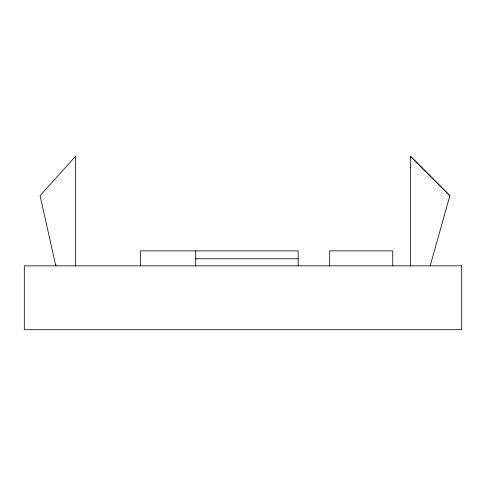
<?xml version="1.0" encoding="UTF-8"?>
<svg xmlns="http://www.w3.org/2000/svg" width="486" height="486" viewBox="0 0 486 486"><rect width="100%" height="100%" fill="white"/><g stroke="black" fill="none" stroke-linecap="round" stroke-linejoin="round"><path stroke-width="0.73" d="M430.177 265.854L449.878 195.706L410.476 156.31L410.476 266.273M195.39 258.765L298.167 258.765M410.476 156.31L449.878 195.767M392.743 265.927L392.743 250.879L329.69 250.879L329.69 265.927M298.167 265.927L298.167 250.879L140.545 250.879L140.545 265.927M195.712 250.879L195.712 265.927M75.524 266.273L75.524 156.31L40.065 195.712L55.823 265.854L55.823 264.348M461.7 265.854L24.3 265.854L24.3 329.69L461.7 329.69L461.7 265.854"/></g></svg>
